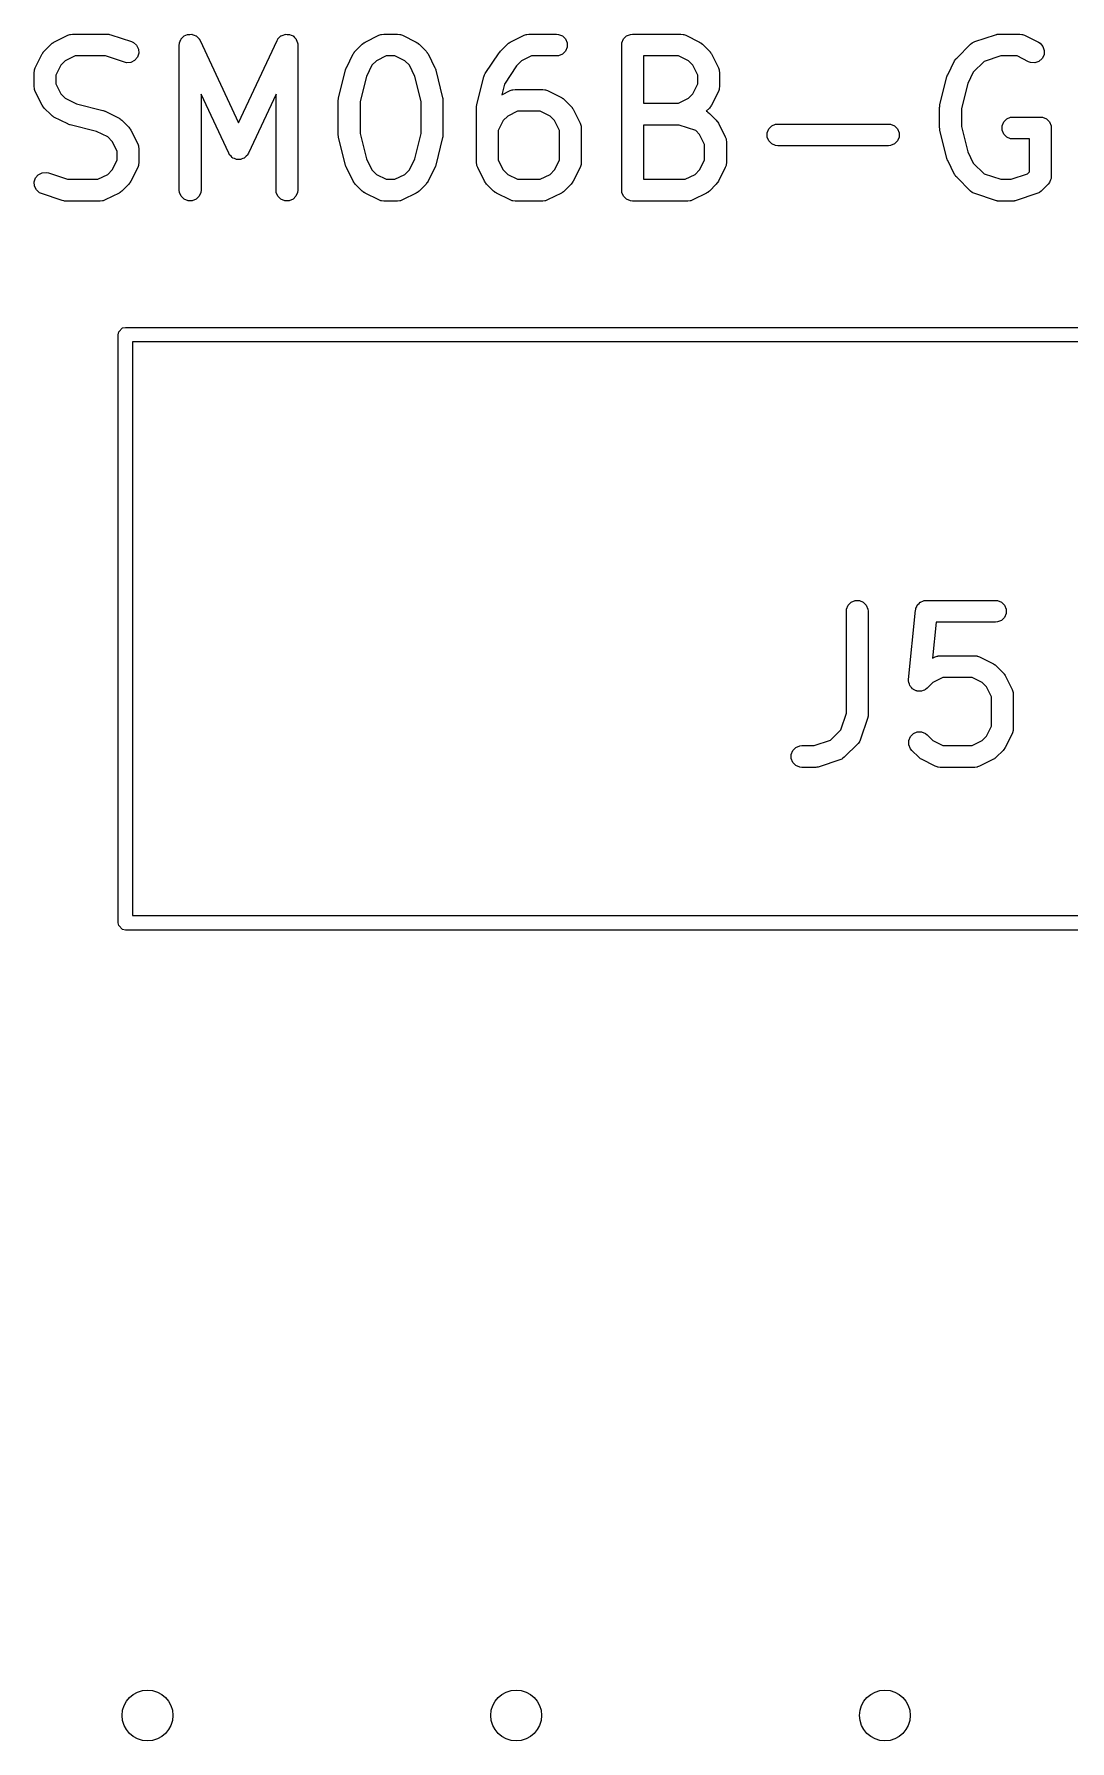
# Model space of a CAD drawing. Extents: x 4.35 to 6.92, y -4.67 to -4.17.
# Drawn here: x 6.0117 to 6.2926, y -4.6348 to -4.172 of the extents above; entities that cross this region are included whole.
import ezdxf

# ---------------------------------------------------------------- set-up
doc = ezdxf.new("R2010")
doc.units = 0
doc.header["$MEASUREMENT"] = 0
doc.layers.add('BLACK', color=7, linetype='CONTINUOUS')

msp = doc.modelspace()

# ---------------------------------------------------------------- linework, layer by layer
at = {"layer": 'BLACK', "linetype": 'CONTINUOUS'}
for p, q in [((6.01686, -4.17438), (6.01711, -4.17423)), ((6.01711, -4.17423), (6.02086, -4.17235)), ((6.02086, -4.17235), (6.0214, -4.17214)), ((6.0214, -4.17214), (6.02151, -4.17214)), ((6.02151, -4.17214), (6.02161, -4.1721)), ((6.02161, -4.1721), (6.02218, -4.17204)), ((6.02218, -4.17204), (6.03156, -4.17204)), ((6.03156, -4.17204), (6.03185, -4.17207)), ((6.03185, -4.17207), (6.03192, -4.17206)), ((6.03192, -4.17206), (6.03203, -4.17209)), ((6.03203, -4.17209), (6.03213, -4.1721)), ((6.03213, -4.1721), (6.0322, -4.17213)), ((6.0322, -4.17213), (6.03249, -4.17219)), ((6.03249, -4.17219), (6.03811, -4.17407)), ((6.03811, -4.17407), (6.03864, -4.1743)), ((6.05116, -4.17442), (6.05135, -4.17394)), ((6.05135, -4.17394), (6.05153, -4.17346)), ((6.05153, -4.17346), (6.05157, -4.17341)), ((6.05157, -4.17341), (6.0516, -4.17335)), ((6.0516, -4.17335), (6.05196, -4.17299)), ((6.05196, -4.17299), (6.05231, -4.17261)), ((6.05231, -4.17261), (6.05237, -4.17258)), ((6.05237, -4.17258), (6.05241, -4.17254)), ((6.05241, -4.17254), (6.05289, -4.17234)), ((6.05289, -4.17234), (6.05335, -4.17212)), ((6.05335, -4.17212), (6.05342, -4.17212)), ((6.05342, -4.17212), (6.05348, -4.1721)), ((6.05348, -4.1721), (6.05399, -4.1721)), ((6.05399, -4.1721), (6.0545, -4.17207)), ((6.0545, -4.17207), (6.05456, -4.1721)), ((6.05456, -4.1721), (6.05463, -4.1721)), ((6.05463, -4.1721), (6.0551, -4.17229)), ((6.0551, -4.17229), (6.05558, -4.17247)), ((6.05558, -4.17247), (6.05563, -4.17251)), ((6.05563, -4.17251), (6.05569, -4.17254)), ((6.05569, -4.17254), (6.05606, -4.1729)), ((6.05606, -4.1729), (6.05643, -4.17325)), ((6.05643, -4.17325), (6.05648, -4.17332)), ((6.05648, -4.17332), (6.05651, -4.17335)), ((6.05651, -4.17335), (6.05653, -4.17342)), ((6.05653, -4.17342), (6.05673, -4.17374)), ((6.05673, -4.17374), (6.06718, -4.19613)), ((6.06718, -4.19613), (6.07762, -4.17374)), ((6.07762, -4.17374), (6.07782, -4.17342)), ((6.07782, -4.17342), (6.07784, -4.17335)), ((6.07784, -4.17335), (6.07787, -4.17332)), ((6.07787, -4.17332), (6.07792, -4.17325)), ((6.07792, -4.17325), (6.0783, -4.1729)), ((6.0783, -4.1729), (6.07866, -4.17254)), ((6.07866, -4.17254), (6.07872, -4.17251)), ((6.07872, -4.17251), (6.07877, -4.17247)), ((6.07877, -4.17247), (6.07925, -4.17229)), ((6.07925, -4.17229), (6.07972, -4.1721)), ((6.07972, -4.1721), (6.07979, -4.1721)), ((6.07979, -4.1721), (6.07985, -4.17207)), ((6.07985, -4.17207), (6.08036, -4.1721)), ((6.08036, -4.1721), (6.08088, -4.1721)), ((6.08088, -4.1721), (6.08094, -4.17212)), ((6.08094, -4.17212), (6.081, -4.17212)), ((6.081, -4.17212), (6.08147, -4.17234)), ((6.08147, -4.17234), (6.08194, -4.17254)), ((6.08194, -4.17254), (6.08199, -4.17258)), ((6.08199, -4.17258), (6.08205, -4.17261)), ((6.08205, -4.17261), (6.08239, -4.17299)), ((6.08239, -4.17299), (6.08275, -4.17335)), ((6.08275, -4.17335), (6.08278, -4.17341)), ((6.08278, -4.17341), (6.08282, -4.17346)), ((6.08282, -4.17346), (6.083, -4.17394)), ((6.083, -4.17394), (6.0832, -4.17442)), ((6.10123, -4.17438), (6.10148, -4.17423)), ((6.10148, -4.17423), (6.10523, -4.17235)), ((6.10523, -4.17235), (6.10577, -4.17214)), ((6.10577, -4.17214), (6.10587, -4.17214)), ((6.10587, -4.17214), (6.10597, -4.1721)), ((6.10597, -4.1721), (6.10655, -4.17204)), ((6.10655, -4.17204), (6.1103, -4.17204)), ((6.1103, -4.17204), (6.11087, -4.1721)), ((6.11087, -4.1721), (6.11097, -4.17214)), ((6.11097, -4.17214), (6.11108, -4.17214)), ((6.11108, -4.17214), (6.11162, -4.17235)), ((6.11162, -4.17235), (6.11537, -4.17423)), ((6.11537, -4.17423), (6.11561, -4.17438)), ((6.1406, -4.17438), (6.14085, -4.17423)), ((6.14085, -4.17423), (6.1446, -4.17235)), ((6.1446, -4.17235), (6.14514, -4.17214)), ((6.14514, -4.17214), (6.14524, -4.17214)), ((6.14524, -4.17214), (6.14534, -4.1721)), ((6.14534, -4.1721), (6.14592, -4.17204)), ((6.14592, -4.17204), (6.15341, -4.17204)), ((6.15341, -4.17204), (6.15399, -4.1721)), ((6.15399, -4.1721), (6.15506, -4.17254)), ((6.15506, -4.17254), (6.15587, -4.17335)), ((6.15587, -4.17335), (6.15631, -4.17442)), ((6.17114, -4.17442), (6.17158, -4.17335)), ((6.17158, -4.17335), (6.1724, -4.17254)), ((6.1724, -4.17254), (6.17346, -4.1721)), ((6.17346, -4.1721), (6.17404, -4.17204)), ((6.17404, -4.17204), (6.18716, -4.17204)), ((6.18716, -4.17204), (6.18774, -4.1721)), ((6.18774, -4.1721), (6.18783, -4.17214)), ((6.18783, -4.17214), (6.18794, -4.17214)), ((6.18794, -4.17214), (6.18848, -4.17235)), ((6.18848, -4.17235), (6.19223, -4.17423)), ((6.19223, -4.17423), (6.19248, -4.17438)), ((6.26631, -4.1743), (6.26684, -4.17407)), ((6.26684, -4.17407), (6.27247, -4.17219)), ((6.27247, -4.17219), (6.27275, -4.17213)), ((6.27275, -4.17213), (6.27282, -4.1721)), ((6.27282, -4.1721), (6.27293, -4.17209)), ((6.27293, -4.17209), (6.27303, -4.17206)), ((6.27303, -4.17206), (6.27311, -4.17207)), ((6.27311, -4.17207), (6.2734, -4.17204)), ((6.2734, -4.17204), (6.27902, -4.17204)), ((6.27902, -4.17204), (6.2796, -4.1721)), ((6.2796, -4.1721), (6.2797, -4.17214)), ((6.2797, -4.17214), (6.2798, -4.17214)), ((6.2798, -4.17214), (6.28034, -4.17235)), ((6.28034, -4.17235), (6.28409, -4.17423)), ((6.28409, -4.17423), (6.28458, -4.17453)), ((6.01204, -4.18117), (6.01392, -4.17742)), ((6.01392, -4.17742), (6.01407, -4.17717)), ((6.01407, -4.17717), (6.0141, -4.1771)), ((6.0141, -4.1771), (6.01417, -4.17702)), ((6.01417, -4.17702), (6.01422, -4.17693)), ((6.01422, -4.17693), (6.01428, -4.17688)), ((6.01428, -4.17688), (6.01447, -4.17665)), ((6.01447, -4.17665), (6.01634, -4.17478)), ((6.01634, -4.17478), (6.01657, -4.17459)), ((6.01657, -4.17459), (6.01662, -4.17453)), ((6.01662, -4.17453), (6.01671, -4.17448)), ((6.01671, -4.17448), (6.01679, -4.17441)), ((6.01679, -4.17441), (6.01686, -4.17438)), ((6.02288, -4.17795), (6.02018, -4.17929)), ((6.03108, -4.17795), (6.02288, -4.17795)), ((6.03625, -4.17967), (6.03108, -4.17795)), ((6.03864, -4.1743), (6.03951, -4.17506)), ((6.03974, -4.17833), (6.03899, -4.1792)), ((6.03951, -4.17506), (6.04003, -4.17609)), ((6.04011, -4.17724), (6.03974, -4.17833)), ((6.04003, -4.17609), (6.04011, -4.17724)), ((6.0511, -4.17499), (6.05114, -4.17461)), ((6.0511, -4.21436), (6.0511, -4.17499)), ((6.05113, -4.17454), (6.05115, -4.17451)), ((6.05114, -4.17461), (6.05113, -4.17454)), ((6.05115, -4.17451), (6.05116, -4.17442)), ((6.0832, -4.17442), (6.0832, -4.17451)), ((6.0832, -4.17451), (6.08322, -4.17454)), ((6.08322, -4.17454), (6.08321, -4.17461)), ((6.08321, -4.17461), (6.08325, -4.17499)), ((6.08325, -4.17499), (6.08325, -4.21436)), ((6.09641, -4.18117), (6.09828, -4.17742)), ((6.09828, -4.17742), (6.09844, -4.17717)), ((6.09844, -4.17717), (6.09847, -4.1771)), ((6.09847, -4.1771), (6.09853, -4.17702)), ((6.09853, -4.17702), (6.09859, -4.17693)), ((6.09859, -4.17693), (6.09865, -4.17688)), ((6.09865, -4.17688), (6.09883, -4.17665)), ((6.09883, -4.17665), (6.10071, -4.17478)), ((6.10071, -4.17478), (6.10093, -4.17459)), ((6.10093, -4.17459), (6.10099, -4.17453)), ((6.10099, -4.17453), (6.10107, -4.17448)), ((6.10107, -4.17448), (6.10116, -4.17441)), ((6.10116, -4.17441), (6.10123, -4.17438)), ((6.10724, -4.17795), (6.10455, -4.17929)), ((6.1096, -4.17795), (6.10724, -4.17795)), ((6.1123, -4.17929), (6.1096, -4.17795)), ((6.11561, -4.17438), (6.11569, -4.17441)), ((6.11569, -4.17441), (6.11577, -4.17448)), ((6.11577, -4.17448), (6.11586, -4.17453)), ((6.11586, -4.17453), (6.11591, -4.17459)), ((6.11591, -4.17459), (6.11613, -4.17478)), ((6.11613, -4.17478), (6.11801, -4.17665)), ((6.11801, -4.17665), (6.11819, -4.17688)), ((6.11819, -4.17688), (6.11825, -4.17693)), ((6.11825, -4.17693), (6.11831, -4.17702)), ((6.11831, -4.17702), (6.11837, -4.1771)), ((6.11837, -4.1771), (6.1184, -4.17717)), ((6.1184, -4.17717), (6.11856, -4.17742)), ((6.11856, -4.17742), (6.12044, -4.18117)), ((6.13409, -4.18273), (6.13783, -4.1771)), ((6.13783, -4.1771), (6.13784, -4.1771)), ((6.13784, -4.1771), (6.13801, -4.17689)), ((6.13784, -4.1771), (6.13784, -4.1771)), ((6.13801, -4.17689), (6.1382, -4.17666)), ((6.1382, -4.17665), (6.14008, -4.17478)), ((6.1382, -4.17666), (6.1382, -4.17665)), ((6.1382, -4.17666), (6.1382, -4.17666)), ((6.14008, -4.17478), (6.1403, -4.17459)), ((6.1403, -4.17459), (6.14036, -4.17453)), ((6.14036, -4.17453), (6.14044, -4.17448)), ((6.14044, -4.17448), (6.14053, -4.17441)), ((6.14053, -4.17441), (6.1406, -4.17438)), ((6.14661, -4.17795), (6.14392, -4.17929)), ((6.15341, -4.17795), (6.14661, -4.17795)), ((6.15399, -4.17789), (6.15341, -4.17795)), ((6.15506, -4.17745), (6.15399, -4.17789)), ((6.15587, -4.17663), (6.15506, -4.17745)), ((6.15631, -4.17557), (6.15587, -4.17663)), ((6.15631, -4.17442), (6.15631, -4.17557)), ((6.17108, -4.17499), (6.17114, -4.17442)), ((6.17108, -4.21436), (6.17108, -4.17499)), ((6.18646, -4.17795), (6.17699, -4.17795)), ((6.17699, -4.17795), (6.17699, -4.19079)), ((6.18916, -4.17929), (6.18646, -4.17795)), ((6.19248, -4.17438), (6.19255, -4.17441)), ((6.19255, -4.17441), (6.19263, -4.17448)), ((6.19263, -4.17448), (6.19272, -4.17453)), ((6.19272, -4.17453), (6.19277, -4.17459)), ((6.19277, -4.17459), (6.193, -4.17478)), ((6.193, -4.17478), (6.19487, -4.17665)), ((6.19487, -4.17665), (6.19506, -4.17688)), ((6.19506, -4.17688), (6.19512, -4.17693)), ((6.19512, -4.17693), (6.19517, -4.17702)), ((6.19517, -4.17702), (6.19524, -4.1771)), ((6.19524, -4.1771), (6.19527, -4.17717)), ((6.19527, -4.17717), (6.19543, -4.17742)), ((6.19543, -4.17742), (6.1973, -4.18117)), ((6.26157, -4.17898), (6.26164, -4.1789)), ((6.26164, -4.1789), (6.26169, -4.17881)), ((6.26169, -4.17881), (6.26175, -4.17876)), ((6.26175, -4.17876), (6.26194, -4.17853)), ((6.26194, -4.17853), (6.26569, -4.17478)), ((6.26569, -4.17478), (6.26614, -4.17441)), ((6.26614, -4.17441), (6.26623, -4.17437)), ((6.26623, -4.17437), (6.26631, -4.1743)), ((6.27388, -4.17795), (6.26937, -4.17945)), ((6.27833, -4.17795), (6.27388, -4.17795)), ((6.28145, -4.17951), (6.27833, -4.17795)), ((6.28511, -4.17868), (6.28424, -4.17943)), ((6.28458, -4.17453), (6.28534, -4.17541)), ((6.28562, -4.17765), (6.28511, -4.17868)), ((6.28534, -4.17541), (6.2857, -4.1765)), ((6.2857, -4.1765), (6.28562, -4.17765)), ((6.01173, -4.18249), (6.01179, -4.18192)), ((6.01173, -4.18624), (6.01173, -4.18249)), ((6.01179, -4.18192), (6.01183, -4.18182)), ((6.01183, -4.18171), (6.01204, -4.18117)), ((6.01183, -4.18182), (6.01183, -4.18171)), ((6.01898, -4.18049), (6.01764, -4.18319)), ((6.01764, -4.18319), (6.01764, -4.18554)), ((6.02018, -4.17929), (6.01898, -4.18049)), ((6.03681, -4.1798), (6.03625, -4.17967)), ((6.03796, -4.17972), (6.03681, -4.1798)), ((6.03899, -4.1792), (6.03796, -4.17972)), ((6.09431, -4.18927), (6.09618, -4.18178)), ((6.09618, -4.18178), (6.0962, -4.18173)), ((6.0962, -4.18171), (6.09629, -4.18147)), ((6.0962, -4.18173), (6.0962, -4.18171)), ((6.09629, -4.18147), (6.09638, -4.18123)), ((6.09638, -4.18123), (6.09639, -4.18121)), ((6.09639, -4.18121), (6.09641, -4.18117)), ((6.10183, -4.18352), (6.10012, -4.19035)), ((6.10335, -4.18049), (6.10183, -4.18352)), ((6.10455, -4.17929), (6.10335, -4.18049)), ((6.11349, -4.18049), (6.1123, -4.17929)), ((6.11501, -4.18352), (6.11349, -4.18049)), ((6.11672, -4.19035), (6.11501, -4.18352)), ((6.12044, -4.18117), (6.12045, -4.18121)), ((6.12045, -4.18121), (6.12046, -4.18123)), ((6.12046, -4.18123), (6.12055, -4.18147)), ((6.12055, -4.18147), (6.12064, -4.18171)), ((6.12064, -4.18171), (6.12064, -4.18173)), ((6.12064, -4.18173), (6.12066, -4.18178)), ((6.12066, -4.18178), (6.12253, -4.18927)), ((6.13368, -4.18365), (6.1338, -4.18331)), ((6.1338, -4.18331), (6.13381, -4.18324)), ((6.13381, -4.18324), (6.13385, -4.18317)), ((6.13385, -4.18317), (6.13387, -4.18311)), ((6.13387, -4.18311), (6.13392, -4.18305)), ((6.13392, -4.18305), (6.13409, -4.18273)), ((6.14259, -4.18062), (6.13928, -4.18558)), ((6.14392, -4.17929), (6.14259, -4.18062)), ((6.19036, -4.18049), (6.18916, -4.17929)), ((6.19171, -4.18319), (6.19036, -4.18049)), ((6.19171, -4.18554), (6.19171, -4.18319)), ((6.1973, -4.18117), (6.19751, -4.18171)), ((6.19751, -4.18171), (6.19752, -4.18182)), ((6.19752, -4.18182), (6.19756, -4.18192)), ((6.19756, -4.18192), (6.19761, -4.18249)), ((6.19761, -4.18249), (6.19761, -4.18624)), ((6.2593, -4.18359), (6.25939, -4.18335)), ((6.25939, -4.18335), (6.25948, -4.18311)), ((6.25948, -4.18311), (6.25949, -4.18309)), ((6.25949, -4.18309), (6.25951, -4.18305)), ((6.25951, -4.18305), (6.26139, -4.1793)), ((6.26139, -4.1793), (6.26154, -4.17905)), ((6.26154, -4.17905), (6.26157, -4.17898)), ((6.26645, -4.18237), (6.26494, -4.1854)), ((6.26937, -4.17945), (6.26645, -4.18237)), ((6.28199, -4.17972), (6.28145, -4.17951)), ((6.28314, -4.1798), (6.28199, -4.17972)), ((6.28424, -4.17943), (6.28314, -4.1798)), ((6.01179, -4.18682), (6.01173, -4.18624)), ((6.01183, -4.18692), (6.01179, -4.18682)), ((6.01183, -4.18702), (6.01183, -4.18692)), ((6.01204, -4.18756), (6.01183, -4.18702)), ((6.01392, -4.19131), (6.01204, -4.18756)), ((6.01764, -4.18554), (6.01898, -4.18824)), ((6.1318, -4.19115), (6.13368, -4.18365)), ((6.13928, -4.18558), (6.13855, -4.1885)), ((6.13855, -4.1885), (6.14085, -4.18735)), ((6.14085, -4.18735), (6.14139, -4.18714)), ((6.14139, -4.18714), (6.14149, -4.18714)), ((6.14149, -4.18714), (6.14159, -4.1871)), ((6.14159, -4.1871), (6.14217, -4.18704)), ((6.14217, -4.18704), (6.14967, -4.18704)), ((6.14967, -4.18704), (6.15024, -4.1871)), ((6.15024, -4.1871), (6.15034, -4.18714)), ((6.15034, -4.18714), (6.15045, -4.18714)), ((6.15045, -4.18714), (6.15099, -4.18735)), ((6.15099, -4.18735), (6.15474, -4.18922)), ((6.19036, -4.18824), (6.19171, -4.18554)), ((6.1973, -4.18756), (6.19543, -4.19131)), ((6.19751, -4.18702), (6.1973, -4.18756)), ((6.19752, -4.18692), (6.19751, -4.18702)), ((6.19756, -4.18682), (6.19752, -4.18692)), ((6.19761, -4.18624), (6.19756, -4.18682)), ((6.25741, -4.19115), (6.25929, -4.18365)), ((6.25929, -4.18365), (6.2593, -4.18361)), ((6.2593, -4.18361), (6.2593, -4.18359)), ((6.26494, -4.1854), (6.26323, -4.19223)), ((6.01407, -4.19156), (6.01392, -4.19131)), ((6.0141, -4.19163), (6.01407, -4.19156)), ((6.01417, -4.19171), (6.0141, -4.19163)), ((6.01422, -4.1918), (6.01417, -4.19171)), ((6.01428, -4.19185), (6.01422, -4.1918)), ((6.01447, -4.19208), (6.01428, -4.19185)), ((6.01634, -4.19395), (6.01447, -4.19208)), ((6.01898, -4.18824), (6.02018, -4.18944)), ((6.02018, -4.18944), (6.02321, -4.19095)), ((6.02321, -4.19095), (6.0304, -4.19275)), ((6.0304, -4.19275), (6.03044, -4.19277)), ((6.03044, -4.19277), (6.03046, -4.19277)), ((6.03046, -4.19277), (6.0307, -4.19286)), ((6.0645, -4.20436), (6.05701, -4.1883)), ((6.05701, -4.1883), (6.05701, -4.21436)), ((6.07735, -4.1883), (6.06985, -4.20436)), ((6.07735, -4.21436), (6.07735, -4.1883)), ((6.09422, -4.18985), (6.09425, -4.18963)), ((6.09423, -4.18989), (6.09422, -4.18985)), ((6.09422, -4.18999), (6.09423, -4.18989)), ((6.09422, -4.19936), (6.09422, -4.18999)), ((6.09425, -4.18963), (6.09428, -4.18941)), ((6.09428, -4.18941), (6.09429, -4.18937)), ((6.09429, -4.18937), (6.09431, -4.18927)), ((6.10012, -4.19035), (6.10012, -4.199)), ((6.11672, -4.199), (6.11672, -4.19035)), ((6.12253, -4.18927), (6.12255, -4.18937)), ((6.12255, -4.18937), (6.12257, -4.18941)), ((6.12257, -4.18941), (6.12259, -4.18963)), ((6.12259, -4.18963), (6.12262, -4.18985)), ((6.12262, -4.18985), (6.12261, -4.18989)), ((6.12261, -4.18989), (6.12262, -4.18999)), ((6.12262, -4.18999), (6.12262, -4.19936)), ((6.13171, -4.19187), (6.13172, -4.19177)), ((6.13171, -4.20686), (6.13171, -4.19187)), ((6.13172, -4.19172), (6.13175, -4.19151)), ((6.13172, -4.19177), (6.13172, -4.19172)), ((6.13175, -4.19151), (6.13177, -4.19129)), ((6.13177, -4.19129), (6.13179, -4.19125)), ((6.13179, -4.19125), (6.1318, -4.19115)), ((6.15474, -4.18922), (6.15498, -4.18938)), ((6.15498, -4.18938), (6.15506, -4.18941)), ((6.15506, -4.18941), (6.15514, -4.18948)), ((6.15514, -4.18948), (6.15523, -4.18953)), ((6.15523, -4.18953), (6.15528, -4.18959)), ((6.15528, -4.18959), (6.1555, -4.18978)), ((6.1555, -4.18978), (6.15738, -4.19165)), ((6.15738, -4.19165), (6.15756, -4.19188)), ((6.15756, -4.19188), (6.15762, -4.19193)), ((6.15762, -4.19193), (6.15768, -4.19202)), ((6.15768, -4.19202), (6.15774, -4.1921)), ((6.15774, -4.1921), (6.15777, -4.19217)), ((6.15777, -4.19217), (6.15793, -4.19242)), ((6.15793, -4.19242), (6.15981, -4.19617)), ((6.17699, -4.19079), (6.18646, -4.19079)), ((6.18646, -4.19079), (6.18916, -4.18944)), ((6.18916, -4.18944), (6.19036, -4.18824)), ((6.19487, -4.19208), (6.19401, -4.19294)), ((6.19506, -4.19185), (6.19487, -4.19208)), ((6.19512, -4.1918), (6.19506, -4.19185)), ((6.19517, -4.19171), (6.19512, -4.1918)), ((6.19524, -4.19163), (6.19517, -4.19171)), ((6.19527, -4.19156), (6.19524, -4.19163)), ((6.19543, -4.19131), (6.19527, -4.19156)), ((6.25732, -4.19187), (6.25733, -4.19177)), ((6.25732, -4.19749), (6.25732, -4.19187)), ((6.25733, -4.19172), (6.25736, -4.19151)), ((6.25733, -4.19177), (6.25733, -4.19172)), ((6.25736, -4.19151), (6.25738, -4.19129)), ((6.25738, -4.19129), (6.2574, -4.19125)), ((6.2574, -4.19125), (6.25741, -4.19115)), ((6.26323, -4.19223), (6.26323, -4.19713)), ((6.01657, -4.19414), (6.01634, -4.19395)), ((6.01662, -4.1942), (6.01657, -4.19414)), ((6.01671, -4.19425), (6.01662, -4.1942)), ((6.01679, -4.19432), (6.01671, -4.19425)), ((6.01686, -4.19435), (6.01679, -4.19432)), ((6.01711, -4.19451), (6.01686, -4.19435)), ((6.02086, -4.19638), (6.01711, -4.19451)), ((6.0209, -4.1964), (6.02086, -4.19638)), ((6.02092, -4.19641), (6.0209, -4.1964)), ((6.02116, -4.1965), (6.02092, -4.19641)), ((6.0214, -4.19659), (6.02116, -4.1965)), ((6.02142, -4.19659), (6.0214, -4.19659)), ((6.02147, -4.19661), (6.02142, -4.19659)), ((6.02865, -4.1984), (6.02147, -4.19661)), ((6.0307, -4.19286), (6.03094, -4.19295)), ((6.03094, -4.19295), (6.03096, -4.19296)), ((6.03096, -4.19296), (6.031, -4.19297)), ((6.031, -4.19297), (6.03475, -4.19485)), ((6.03475, -4.19485), (6.035, -4.19501)), ((6.035, -4.19501), (6.03507, -4.19503)), ((6.03507, -4.19503), (6.03515, -4.1951)), ((6.03515, -4.1951), (6.03524, -4.19516)), ((6.03524, -4.19516), (6.03529, -4.19522)), ((6.03529, -4.19522), (6.03552, -4.1954)), ((6.03552, -4.1954), (6.03739, -4.19728)), ((6.03739, -4.19728), (6.03758, -4.1975)), ((6.13897, -4.19549), (6.13762, -4.19819)), ((6.14017, -4.19429), (6.13897, -4.19549)), ((6.14286, -4.19294), (6.14017, -4.19429)), ((6.14897, -4.19294), (6.14286, -4.19294)), ((6.15167, -4.19429), (6.14897, -4.19294)), ((6.15286, -4.19549), (6.15167, -4.19429)), ((6.15421, -4.19819), (6.15286, -4.19549)), ((6.15981, -4.19617), (6.16001, -4.19671)), ((6.16001, -4.19671), (6.16002, -4.19682)), ((6.16002, -4.19682), (6.16006, -4.19691)), ((6.16006, -4.19691), (6.16012, -4.19749)), ((6.18668, -4.19669), (6.17699, -4.19669)), ((6.17699, -4.19669), (6.17699, -4.21141)), ((6.19119, -4.1982), (6.18668, -4.19669)), ((6.19401, -4.19294), (6.19425, -4.19305)), ((6.19425, -4.19305), (6.19433, -4.19312)), ((6.19433, -4.19312), (6.19443, -4.19316)), ((6.19443, -4.19316), (6.19487, -4.19353)), ((6.19487, -4.19353), (6.19675, -4.1954)), ((6.19675, -4.1954), (6.19693, -4.19563)), ((6.19693, -4.19563), (6.19699, -4.19568)), ((6.19699, -4.19568), (6.19705, -4.19577)), ((6.19705, -4.19577), (6.19711, -4.19585)), ((6.19711, -4.19585), (6.19714, -4.19592)), ((6.19714, -4.19592), (6.1973, -4.19617)), ((6.1973, -4.19617), (6.19918, -4.19992)), ((6.21095, -4.19772), (6.21177, -4.19691)), ((6.21177, -4.19691), (6.21283, -4.19647)), ((6.21283, -4.19647), (6.21341, -4.19641)), ((6.21341, -4.19641), (6.2434, -4.19641)), ((6.2434, -4.19641), (6.24398, -4.19647)), ((6.24398, -4.19647), (6.24504, -4.19691)), ((6.24504, -4.19691), (6.24586, -4.19772)), ((6.26323, -4.19713), (6.26494, -4.20396)), ((6.27425, -4.19691), (6.27469, -4.19585)), ((6.27425, -4.19807), (6.27425, -4.19691)), ((6.27469, -4.19585), (6.27551, -4.19503)), ((6.27551, -4.19503), (6.27657, -4.19459)), ((6.27657, -4.19459), (6.27715, -4.19454)), ((6.27715, -4.19454), (6.28465, -4.19454)), ((6.28465, -4.19454), (6.28522, -4.19459)), ((6.28522, -4.19459), (6.28629, -4.19503)), ((6.28629, -4.19503), (6.2871, -4.19585)), ((6.2871, -4.19585), (6.28754, -4.19691)), ((6.28754, -4.19691), (6.2876, -4.19749)), ((6.03168, -4.19992), (6.02865, -4.1984)), ((6.03288, -4.20111), (6.03168, -4.19992)), ((6.03423, -4.20381), (6.03288, -4.20111)), ((6.03758, -4.1975), (6.03764, -4.19755)), ((6.03764, -4.19755), (6.03769, -4.19764)), ((6.03769, -4.19764), (6.03776, -4.19772)), ((6.03776, -4.19772), (6.03779, -4.1978)), ((6.03779, -4.1978), (6.03795, -4.19804)), ((6.03795, -4.19804), (6.03982, -4.20179)), ((6.03982, -4.20179), (6.04003, -4.20233)), ((6.09423, -4.19947), (6.09422, -4.19936)), ((6.09422, -4.19951), (6.09423, -4.19947)), ((6.09425, -4.19972), (6.09422, -4.19951)), ((6.09428, -4.19994), (6.09425, -4.19972)), ((6.09429, -4.19998), (6.09428, -4.19994)), ((6.09431, -4.20008), (6.09429, -4.19998)), ((6.09618, -4.20758), (6.09431, -4.20008)), ((6.10012, -4.199), (6.10183, -4.20583)), ((6.11501, -4.20583), (6.11672, -4.199)), ((6.12253, -4.20008), (6.12066, -4.20758)), ((6.12255, -4.19998), (6.12253, -4.20008)), ((6.12257, -4.19994), (6.12255, -4.19998)), ((6.12259, -4.19972), (6.12257, -4.19994)), ((6.12262, -4.19951), (6.12259, -4.19972)), ((6.12262, -4.19936), (6.12261, -4.19947)), ((6.12261, -4.19947), (6.12262, -4.19951)), ((6.13762, -4.19819), (6.13762, -4.20617)), ((6.15421, -4.20617), (6.15421, -4.19819)), ((6.16012, -4.19749), (6.16012, -4.20686)), ((6.19223, -4.19924), (6.19119, -4.1982)), ((6.19358, -4.20194), (6.19223, -4.19924)), ((6.19358, -4.20617), (6.19358, -4.20194)), ((6.19918, -4.19992), (6.19938, -4.20046)), ((6.19938, -4.20046), (6.19939, -4.20057)), ((6.19939, -4.20057), (6.19943, -4.20066)), ((6.19943, -4.20066), (6.19949, -4.20124)), ((6.19949, -4.20124), (6.19949, -4.20686)), ((6.21051, -4.19879), (6.21095, -4.19772)), ((6.21051, -4.19994), (6.21051, -4.19879)), ((6.21095, -4.20101), (6.21051, -4.19994)), ((6.21177, -4.20182), (6.21095, -4.20101)), ((6.21283, -4.20226), (6.21177, -4.20182)), ((6.24504, -4.20182), (6.24398, -4.20226)), ((6.24586, -4.20101), (6.24504, -4.20182)), ((6.24586, -4.19772), (6.2463, -4.19879)), ((6.2463, -4.19994), (6.24586, -4.20101)), ((6.2463, -4.19879), (6.2463, -4.19994)), ((6.25733, -4.19759), (6.25732, -4.19749)), ((6.25733, -4.19763), (6.25733, -4.19759)), ((6.25736, -4.19785), (6.25733, -4.19763)), ((6.25738, -4.19807), (6.25736, -4.19785)), ((6.2574, -4.19811), (6.25738, -4.19807)), ((6.25741, -4.19821), (6.2574, -4.19811)), ((6.25929, -4.20571), (6.25741, -4.19821)), ((6.27469, -4.19913), (6.27425, -4.19807)), ((6.27551, -4.19995), (6.27469, -4.19913)), ((6.27657, -4.20039), (6.27551, -4.19995)), ((6.27715, -4.20044), (6.27657, -4.20039)), ((6.2817, -4.20044), (6.27715, -4.20044)), ((6.2817, -4.20939), (6.2817, -4.20044)), ((6.2876, -4.19749), (6.2876, -4.21061)), ((6.03288, -4.20886), (6.03423, -4.20617)), ((6.03423, -4.20617), (6.03423, -4.20381)), ((6.04003, -4.20233), (6.04003, -4.20244)), ((6.04003, -4.20244), (6.04008, -4.20254)), ((6.04008, -4.20254), (6.04013, -4.20311)), ((6.04013, -4.20311), (6.04013, -4.20686)), ((6.06462, -4.20457), (6.0645, -4.20436)), ((6.06465, -4.20465), (6.06462, -4.20457)), ((6.0647, -4.2047), (6.06465, -4.20465)), ((6.06479, -4.20486), (6.0647, -4.2047)), ((6.06513, -4.20516), (6.06479, -4.20486)), ((6.06543, -4.2055), (6.06513, -4.20516)), ((6.06555, -4.20555), (6.06543, -4.2055)), ((6.06564, -4.20564), (6.06555, -4.20555)), ((6.06607, -4.20579), (6.06564, -4.20564)), ((6.06647, -4.20598), (6.06607, -4.20579)), ((6.0666, -4.20599), (6.06647, -4.20598)), ((6.06673, -4.20603), (6.0666, -4.20599)), ((6.06718, -4.20601), (6.06673, -4.20603)), ((6.06762, -4.20603), (6.06718, -4.20601)), ((6.06775, -4.20599), (6.06762, -4.20603)), ((6.06788, -4.20598), (6.06775, -4.20599)), ((6.06829, -4.20579), (6.06788, -4.20598)), ((6.06871, -4.20564), (6.06829, -4.20579)), ((6.0688, -4.20555), (6.06871, -4.20564)), ((6.06892, -4.2055), (6.0688, -4.20555)), ((6.06923, -4.20516), (6.06892, -4.2055)), ((6.06956, -4.20486), (6.06923, -4.20516)), ((6.06965, -4.2047), (6.06956, -4.20486)), ((6.0697, -4.20465), (6.06965, -4.2047)), ((6.06973, -4.20457), (6.0697, -4.20465)), ((6.06985, -4.20436), (6.06973, -4.20457)), ((6.10183, -4.20583), (6.10335, -4.20886)), ((6.11349, -4.20886), (6.11501, -4.20583)), ((6.13762, -4.20617), (6.13897, -4.20886)), ((6.15286, -4.20886), (6.15421, -4.20617)), ((6.19223, -4.20886), (6.19358, -4.20617)), ((6.21341, -4.20232), (6.21283, -4.20226)), ((6.2434, -4.20232), (6.21341, -4.20232)), ((6.24398, -4.20226), (6.2434, -4.20232)), ((6.2593, -4.20575), (6.25929, -4.20571)), ((6.2593, -4.20577), (6.2593, -4.20575)), ((6.25939, -4.20601), (6.2593, -4.20577)), ((6.25948, -4.20625), (6.25939, -4.20601)), ((6.25949, -4.20627), (6.25948, -4.20625)), ((6.25951, -4.20631), (6.25949, -4.20627)), ((6.26139, -4.21006), (6.25951, -4.20631)), ((6.26494, -4.20396), (6.26645, -4.20699)), ((6.01175, -4.21212), (6.01212, -4.21103)), ((6.01212, -4.21103), (6.01287, -4.21016)), ((6.01287, -4.21016), (6.0139, -4.20964)), ((6.0139, -4.20964), (6.01505, -4.20956)), ((6.01505, -4.20956), (6.01562, -4.20969)), ((6.01562, -4.20969), (6.02079, -4.21141)), ((6.02898, -4.21141), (6.03168, -4.21006)), ((6.03168, -4.21006), (6.03288, -4.20886)), ((6.03982, -4.20818), (6.03795, -4.21193)), ((6.04003, -4.20764), (6.03982, -4.20818)), ((6.04008, -4.20744), (6.04003, -4.20754)), ((6.04003, -4.20754), (6.04003, -4.20764)), ((6.04013, -4.20686), (6.04008, -4.20744)), ((6.0962, -4.20762), (6.09618, -4.20758)), ((6.0962, -4.20764), (6.0962, -4.20762)), ((6.09629, -4.20788), (6.0962, -4.20764)), ((6.09638, -4.20813), (6.09629, -4.20788)), ((6.09639, -4.20814), (6.09638, -4.20813)), ((6.09641, -4.20818), (6.09639, -4.20814)), ((6.09828, -4.21193), (6.09641, -4.20818)), ((6.10335, -4.20886), (6.10455, -4.21006)), ((6.10455, -4.21006), (6.10724, -4.21141)), ((6.1096, -4.21141), (6.1123, -4.21006)), ((6.1123, -4.21006), (6.11349, -4.20886)), ((6.12044, -4.20818), (6.11856, -4.21193)), ((6.12045, -4.20814), (6.12044, -4.20818)), ((6.12046, -4.20813), (6.12045, -4.20814)), ((6.12055, -4.20788), (6.12046, -4.20813)), ((6.12064, -4.20764), (6.12055, -4.20788)), ((6.12066, -4.20758), (6.12064, -4.20762)), ((6.12064, -4.20762), (6.12064, -4.20764)), ((6.13177, -4.20744), (6.13171, -4.20686)), ((6.13181, -4.20754), (6.13177, -4.20744)), ((6.13182, -4.20764), (6.13181, -4.20754)), ((6.13203, -4.20818), (6.13182, -4.20764)), ((6.1339, -4.21193), (6.13203, -4.20818)), ((6.13897, -4.20886), (6.14017, -4.21006)), ((6.14017, -4.21006), (6.14286, -4.21141)), ((6.14897, -4.21141), (6.15167, -4.21006)), ((6.15167, -4.21006), (6.15286, -4.20886)), ((6.15981, -4.20818), (6.15793, -4.21193)), ((6.16001, -4.20764), (6.15981, -4.20818)), ((6.16002, -4.20754), (6.16001, -4.20764)), ((6.16006, -4.20744), (6.16002, -4.20754)), ((6.16012, -4.20686), (6.16006, -4.20744)), ((6.18834, -4.21141), (6.19104, -4.21006)), ((6.19104, -4.21006), (6.19223, -4.20886)), ((6.19918, -4.20818), (6.1973, -4.21193)), ((6.19938, -4.20764), (6.19918, -4.20818)), ((6.19939, -4.20754), (6.19938, -4.20764)), ((6.19943, -4.20744), (6.19939, -4.20754)), ((6.19949, -4.20686), (6.19943, -4.20744)), ((6.26154, -4.21031), (6.26139, -4.21006)), ((6.26157, -4.21038), (6.26154, -4.21031)), ((6.26164, -4.21046), (6.26157, -4.21038)), ((6.26169, -4.21055), (6.26164, -4.21046)), ((6.26175, -4.2106), (6.26169, -4.21055)), ((6.26194, -4.21083), (6.26175, -4.2106)), ((6.26569, -4.21458), (6.26194, -4.21083)), ((6.26645, -4.20699), (6.26937, -4.20991)), ((6.26937, -4.20991), (6.27388, -4.21141)), ((6.27667, -4.21141), (6.28118, -4.20991)), ((6.28118, -4.20991), (6.2817, -4.20939)), ((6.28754, -4.21119), (6.28739, -4.21156)), ((6.2876, -4.21061), (6.28754, -4.21119)), ((6.01183, -4.21327), (6.01175, -4.21212)), ((6.01235, -4.2143), (6.01183, -4.21327)), ((6.01322, -4.21505), (6.01235, -4.2143)), ((6.01375, -4.21529), (6.01322, -4.21505)), ((6.01937, -4.21716), (6.01375, -4.21529)), ((6.02079, -4.21141), (6.02898, -4.21141)), ((6.03475, -4.21513), (6.031, -4.217)), ((6.035, -4.21497), (6.03475, -4.21513)), ((6.03507, -4.21494), (6.035, -4.21497)), ((6.03515, -4.21488), (6.03507, -4.21494)), ((6.03524, -4.21482), (6.03515, -4.21488)), ((6.03529, -4.21476), (6.03524, -4.21482)), ((6.03552, -4.21458), (6.03529, -4.21476)), ((6.03739, -4.2127), (6.03552, -4.21458)), ((6.03758, -4.21247), (6.03739, -4.2127)), ((6.03764, -4.21242), (6.03758, -4.21247)), ((6.03769, -4.21233), (6.03764, -4.21242)), ((6.03776, -4.21225), (6.03769, -4.21233)), ((6.03779, -4.21218), (6.03776, -4.21225)), ((6.03795, -4.21193), (6.03779, -4.21218)), ((6.05116, -4.21494), (6.0511, -4.21436)), ((6.0516, -4.216), (6.05116, -4.21494)), ((6.05695, -4.21494), (6.05651, -4.216)), ((6.05701, -4.21436), (6.05695, -4.21494)), ((6.0774, -4.21494), (6.07735, -4.21436)), ((6.07784, -4.216), (6.0774, -4.21494)), ((6.0832, -4.21494), (6.08275, -4.216)), ((6.08325, -4.21436), (6.0832, -4.21494)), ((6.09844, -4.21218), (6.09828, -4.21193)), ((6.09847, -4.21225), (6.09844, -4.21218)), ((6.09853, -4.21233), (6.09847, -4.21225)), ((6.09859, -4.21242), (6.09853, -4.21233)), ((6.09865, -4.21247), (6.09859, -4.21242)), ((6.09883, -4.2127), (6.09865, -4.21247)), ((6.10071, -4.21458), (6.09883, -4.2127)), ((6.10093, -4.21476), (6.10071, -4.21458)), ((6.10099, -4.21482), (6.10093, -4.21476)), ((6.10107, -4.21488), (6.10099, -4.21482)), ((6.10116, -4.21494), (6.10107, -4.21488)), ((6.10123, -4.21497), (6.10116, -4.21494)), ((6.10148, -4.21513), (6.10123, -4.21497)), ((6.10523, -4.217), (6.10148, -4.21513)), ((6.10724, -4.21141), (6.1096, -4.21141)), ((6.11537, -4.21513), (6.11162, -4.217)), ((6.11561, -4.21497), (6.11537, -4.21513)), ((6.11569, -4.21494), (6.11561, -4.21497)), ((6.11577, -4.21488), (6.11569, -4.21494)), ((6.11586, -4.21482), (6.11577, -4.21488)), ((6.11591, -4.21476), (6.11586, -4.21482)), ((6.11613, -4.21458), (6.11591, -4.21476)), ((6.11801, -4.2127), (6.11613, -4.21458)), ((6.11819, -4.21247), (6.11801, -4.2127)), ((6.11825, -4.21242), (6.11819, -4.21247)), ((6.11831, -4.21233), (6.11825, -4.21242)), ((6.11837, -4.21225), (6.11831, -4.21233)), ((6.1184, -4.21218), (6.11837, -4.21225)), ((6.11856, -4.21193), (6.1184, -4.21218)), ((6.13406, -4.21218), (6.1339, -4.21193)), ((6.13409, -4.21225), (6.13406, -4.21218)), ((6.13415, -4.21233), (6.13409, -4.21225)), ((6.13421, -4.21242), (6.13415, -4.21233)), ((6.13427, -4.21247), (6.13421, -4.21242)), ((6.13445, -4.2127), (6.13427, -4.21247)), ((6.13633, -4.21458), (6.13445, -4.2127)), ((6.13656, -4.21476), (6.13633, -4.21458)), ((6.13661, -4.21482), (6.13656, -4.21476)), ((6.1367, -4.21488), (6.13661, -4.21482)), ((6.13678, -4.21494), (6.1367, -4.21488)), ((6.13685, -4.21497), (6.13678, -4.21494)), ((6.1371, -4.21513), (6.13685, -4.21497)), ((6.14085, -4.217), (6.1371, -4.21513)), ((6.14286, -4.21141), (6.14897, -4.21141)), ((6.15474, -4.21513), (6.15099, -4.217)), ((6.15498, -4.21497), (6.15474, -4.21513)), ((6.15506, -4.21494), (6.15498, -4.21497)), ((6.15514, -4.21488), (6.15506, -4.21494)), ((6.15523, -4.21482), (6.15514, -4.21488)), ((6.15528, -4.21476), (6.15523, -4.21482)), ((6.1555, -4.21458), (6.15528, -4.21476)), ((6.15738, -4.2127), (6.1555, -4.21458)), ((6.15756, -4.21247), (6.15738, -4.2127)), ((6.15762, -4.21242), (6.15756, -4.21247)), ((6.15768, -4.21233), (6.15762, -4.21242)), ((6.15774, -4.21225), (6.15768, -4.21233)), ((6.15777, -4.21218), (6.15774, -4.21225)), ((6.15793, -4.21193), (6.15777, -4.21218)), ((6.17114, -4.21494), (6.17108, -4.21436)), ((6.17158, -4.216), (6.17114, -4.21494)), ((6.17699, -4.21141), (6.18834, -4.21141)), ((6.19411, -4.21513), (6.19036, -4.217)), ((6.19435, -4.21497), (6.19411, -4.21513)), ((6.19443, -4.21494), (6.19435, -4.21497)), ((6.19451, -4.21488), (6.19443, -4.21494)), ((6.1946, -4.21482), (6.19451, -4.21488)), ((6.19465, -4.21476), (6.1946, -4.21482)), ((6.19487, -4.21458), (6.19465, -4.21476)), ((6.19675, -4.2127), (6.19487, -4.21458)), ((6.19693, -4.21247), (6.19675, -4.2127)), ((6.19699, -4.21242), (6.19693, -4.21247)), ((6.19705, -4.21233), (6.19699, -4.21242)), ((6.19711, -4.21225), (6.19705, -4.21233)), ((6.19714, -4.21218), (6.19711, -4.21225)), ((6.1973, -4.21193), (6.19714, -4.21218)), ((6.26614, -4.21494), (6.26569, -4.21458)), ((6.26623, -4.21498), (6.26614, -4.21494)), ((6.26631, -4.21505), (6.26623, -4.21498)), ((6.26684, -4.21529), (6.26631, -4.21505)), ((6.27247, -4.21716), (6.26684, -4.21529)), ((6.27388, -4.21141), (6.27667, -4.21141)), ((6.28371, -4.21529), (6.27808, -4.21716)), ((6.28424, -4.21505), (6.28371, -4.21529)), ((6.28432, -4.21498), (6.28424, -4.21505)), ((6.28441, -4.21494), (6.28432, -4.21498)), ((6.28486, -4.21458), (6.28441, -4.21494)), ((6.28674, -4.2127), (6.28486, -4.21458)), ((6.2871, -4.21225), (6.28674, -4.2127)), ((6.28739, -4.21156), (6.2871, -4.21225)), ((6.01966, -4.21723), (6.01937, -4.21716)), ((6.01973, -4.21726), (6.01966, -4.21723)), ((6.01983, -4.21727), (6.01973, -4.21726)), ((6.01994, -4.21729), (6.01983, -4.21727)), ((6.02001, -4.21729), (6.01994, -4.21729)), ((6.02031, -4.21732), (6.02001, -4.21729)), ((6.02968, -4.21732), (6.02031, -4.21732)), ((6.03026, -4.21726), (6.02968, -4.21732)), ((6.03035, -4.21722), (6.03026, -4.21726)), ((6.03046, -4.21721), (6.03035, -4.21722)), ((6.031, -4.217), (6.03046, -4.21721)), ((6.05241, -4.21682), (6.0516, -4.216)), ((6.05348, -4.21726), (6.05241, -4.21682)), ((6.05463, -4.21726), (6.05348, -4.21726)), ((6.05569, -4.21682), (6.05463, -4.21726)), ((6.05651, -4.216), (6.05569, -4.21682)), ((6.07866, -4.21682), (6.07784, -4.216)), ((6.07972, -4.21726), (6.07866, -4.21682)), ((6.08088, -4.21726), (6.07972, -4.21726)), ((6.08194, -4.21682), (6.08088, -4.21726)), ((6.08275, -4.216), (6.08194, -4.21682)), ((6.10577, -4.21721), (6.10523, -4.217)), ((6.10587, -4.21722), (6.10577, -4.21721)), ((6.10597, -4.21726), (6.10587, -4.21722)), ((6.10655, -4.21732), (6.10597, -4.21726)), ((6.1103, -4.21732), (6.10655, -4.21732)), ((6.11087, -4.21726), (6.1103, -4.21732)), ((6.11097, -4.21722), (6.11087, -4.21726)), ((6.11108, -4.21721), (6.11097, -4.21722)), ((6.11162, -4.217), (6.11108, -4.21721)), ((6.14139, -4.21721), (6.14085, -4.217)), ((6.14149, -4.21722), (6.14139, -4.21721)), ((6.14159, -4.21726), (6.14149, -4.21722)), ((6.14217, -4.21732), (6.14159, -4.21726)), ((6.14967, -4.21732), (6.14217, -4.21732)), ((6.15024, -4.21726), (6.14967, -4.21732)), ((6.15034, -4.21722), (6.15024, -4.21726)), ((6.15045, -4.21721), (6.15034, -4.21722)), ((6.15099, -4.217), (6.15045, -4.21721)), ((6.1724, -4.21682), (6.17158, -4.216)), ((6.17346, -4.21726), (6.1724, -4.21682)), ((6.17404, -4.21732), (6.17346, -4.21726)), ((6.18904, -4.21732), (6.17404, -4.21732)), ((6.18961, -4.21726), (6.18904, -4.21732)), ((6.18971, -4.21722), (6.18961, -4.21726)), ((6.18982, -4.21721), (6.18971, -4.21722)), ((6.19036, -4.217), (6.18982, -4.21721)), ((6.27275, -4.21723), (6.27247, -4.21716)), ((6.27282, -4.21726), (6.27275, -4.21723)), ((6.27293, -4.21727), (6.27282, -4.21726)), ((6.27303, -4.21729), (6.27293, -4.21727)), ((6.27311, -4.21729), (6.27303, -4.21729)), ((6.2734, -4.21732), (6.27311, -4.21729)), ((6.27715, -4.21732), (6.2734, -4.21732)), ((6.27744, -4.21729), (6.27715, -4.21732)), ((6.27752, -4.21729), (6.27744, -4.21729)), ((6.27762, -4.21727), (6.27752, -4.21729)), ((6.27773, -4.21726), (6.27762, -4.21727)), ((6.2778, -4.21723), (6.27773, -4.21726)), ((6.27808, -4.21716), (6.2778, -4.21723)), ((6.03451, -4.25354), (6.03466, -4.25279)), ((6.03466, -4.25279), (6.03572, -4.25172)), ((6.03572, -4.25172), (6.03648, -4.25157)), ((6.03648, -4.25157), (6.4597, -4.25157)), ((6.03451, -4.41299), (6.03451, -4.25354)), ((6.03844, -4.25551), (6.03844, -4.41102)), ((6.45774, -4.25551), (6.03844, -4.25551)), ((6.23207, -4.32796), (6.23251, -4.3269)), ((6.23251, -4.3269), (6.23333, -4.32608)), ((6.23333, -4.32608), (6.23439, -4.32564)), ((6.23439, -4.32564), (6.23554, -4.32564)), ((6.23554, -4.32564), (6.23661, -4.32608)), ((6.23661, -4.32608), (6.23742, -4.3269)), ((6.23742, -4.3269), (6.23786, -4.32796)), ((6.25109, -4.32729), (6.25126, -4.3269)), ((6.25126, -4.3269), (6.25136, -4.32679)), ((6.25136, -4.32679), (6.25144, -4.32666)), ((6.25144, -4.32666), (6.25177, -4.32639)), ((6.25177, -4.32639), (6.25207, -4.32608)), ((6.25207, -4.32608), (6.25221, -4.32602)), ((6.25221, -4.32602), (6.25233, -4.32593)), ((6.25233, -4.32593), (6.25274, -4.32581)), ((6.25274, -4.32581), (6.25314, -4.32564)), ((6.25314, -4.32564), (6.25336, -4.32562)), ((6.25336, -4.32562), (6.25343, -4.3256)), ((6.25343, -4.3256), (6.2535, -4.3256)), ((6.2535, -4.3256), (6.25371, -4.32558)), ((6.25371, -4.32558), (6.27246, -4.32558)), ((6.27246, -4.32558), (6.27304, -4.32564)), ((6.27304, -4.32564), (6.2741, -4.32608)), ((6.2741, -4.32608), (6.27492, -4.3269)), ((6.27492, -4.3269), (6.27536, -4.32796)), ((6.23201, -4.32854), (6.23207, -4.32796)), ((6.23201, -4.35618), (6.23201, -4.32854)), ((6.23786, -4.32796), (6.23792, -4.32854)), ((6.23792, -4.32854), (6.23792, -4.35666)), ((6.2489, -4.34699), (6.25078, -4.32824)), ((6.25078, -4.32824), (6.25082, -4.32803)), ((6.25082, -4.32796), (6.25085, -4.32789)), ((6.25082, -4.32803), (6.25082, -4.32796)), ((6.25085, -4.32789), (6.25089, -4.32767)), ((6.25089, -4.32767), (6.25109, -4.32729)), ((6.25639, -4.33149), (6.25541, -4.34126)), ((6.27246, -4.33149), (6.25639, -4.33149)), ((6.27304, -4.33143), (6.27246, -4.33149)), ((6.2741, -4.33099), (6.27304, -4.33143)), ((6.27492, -4.33018), (6.2741, -4.33099)), ((6.27536, -4.32911), (6.27492, -4.33018)), ((6.27536, -4.32796), (6.27536, -4.32911)), ((6.25614, -4.34089), (6.25668, -4.34069)), ((6.25668, -4.34069), (6.25679, -4.34068)), ((6.25679, -4.34068), (6.25689, -4.34064)), ((6.25689, -4.34064), (6.25746, -4.34058)), ((6.25746, -4.34058), (6.26684, -4.34058)), ((6.26684, -4.34058), (6.26741, -4.34064)), ((6.26741, -4.34064), (6.26751, -4.34068)), ((6.26751, -4.34068), (6.26762, -4.34069)), ((6.26762, -4.34069), (6.26816, -4.34089)), ((6.25541, -4.34126), (6.25614, -4.34089)), ((6.26816, -4.34089), (6.27191, -4.34277)), ((6.27191, -4.34277), (6.27216, -4.34292)), ((6.27216, -4.34292), (6.27223, -4.34295)), ((6.27223, -4.34295), (6.27231, -4.34302)), ((6.27231, -4.34302), (6.2724, -4.34308)), ((6.2724, -4.34308), (6.27245, -4.34314)), ((6.27245, -4.34314), (6.27268, -4.34332)), ((6.27268, -4.34332), (6.27455, -4.3452)), ((6.27455, -4.3452), (6.27474, -4.34542)), ((6.27474, -4.34542), (6.2748, -4.34547)), ((6.2748, -4.34547), (6.27485, -4.34556)), ((6.2489, -4.34757), (6.2489, -4.34699)), ((6.24894, -4.34771), (6.2489, -4.34757)), ((6.24894, -4.34786), (6.24894, -4.34771)), ((6.24911, -4.34826), (6.24894, -4.34786)), ((6.24923, -4.34867), (6.24911, -4.34826)), ((6.24933, -4.34879), (6.24923, -4.34867)), ((6.24938, -4.34892), (6.24933, -4.34879)), ((6.24969, -4.34923), (6.24938, -4.34892)), ((6.24996, -4.34956), (6.24969, -4.34923)), ((6.25009, -4.34963), (6.24996, -4.34956)), ((6.2502, -4.34974), (6.25009, -4.34963)), ((6.2506, -4.3499), (6.2502, -4.34974)), ((6.25098, -4.35011), (6.2506, -4.3499)), ((6.25113, -4.35012), (6.25098, -4.35011)), ((6.25126, -4.35018), (6.25113, -4.35012)), ((6.25281, -4.35001), (6.25242, -4.35018)), ((6.25323, -4.34989), (6.25281, -4.35001)), ((6.25334, -4.3498), (6.25323, -4.34989)), ((6.25348, -4.34974), (6.25334, -4.3498)), ((6.25393, -4.34937), (6.25348, -4.34974)), ((6.25546, -4.34784), (6.25393, -4.34937)), ((6.25816, -4.34649), (6.25546, -4.34784)), ((6.26614, -4.34649), (6.25816, -4.34649)), ((6.26884, -4.34784), (6.26614, -4.34649)), ((6.27004, -4.34903), (6.26884, -4.34784)), ((6.27138, -4.35173), (6.27004, -4.34903)), ((6.27485, -4.34556), (6.27492, -4.34564)), ((6.27492, -4.34564), (6.27495, -4.34572)), ((6.27495, -4.34572), (6.2751, -4.34596)), ((6.2751, -4.34596), (6.27698, -4.34971)), ((6.27698, -4.34971), (6.27719, -4.35025)), ((6.2517, -4.35018), (6.25126, -4.35018)), ((6.25213, -4.35022), (6.2517, -4.35018)), ((6.25227, -4.35018), (6.25213, -4.35022)), ((6.25242, -4.35018), (6.25227, -4.35018)), ((6.27138, -4.35971), (6.27138, -4.35173)), ((6.27719, -4.35025), (6.27719, -4.35036)), ((6.27719, -4.35036), (6.27723, -4.35046)), ((6.27723, -4.35046), (6.27729, -4.35103)), ((6.27729, -4.35103), (6.27729, -4.36041)), ((6.23051, -4.36069), (6.23201, -4.35618)), ((6.23777, -4.35759), (6.23589, -4.36322)), ((6.23783, -4.35731), (6.23777, -4.35759)), ((6.23786, -4.35723), (6.23783, -4.35731)), ((6.23787, -4.35713), (6.23786, -4.35723)), ((6.2379, -4.35703), (6.23787, -4.35713)), ((6.23792, -4.35666), (6.23789, -4.35695)), ((6.23789, -4.35695), (6.2379, -4.35703)), ((6.22324, -4.36495), (6.22775, -4.36345)), ((6.22775, -4.36345), (6.23051, -4.36069)), ((6.23555, -4.36392), (6.23518, -4.36437)), ((6.23559, -4.36382), (6.23555, -4.36392)), ((6.23566, -4.36374), (6.23559, -4.36382)), ((6.23589, -4.36322), (6.23566, -4.36374)), ((6.24894, -4.36358), (6.24938, -4.36252)), ((6.24894, -4.36473), (6.24894, -4.36358)), ((6.24938, -4.36252), (6.2502, -4.3617)), ((6.2502, -4.3617), (6.25126, -4.36126)), ((6.25126, -4.36126), (6.25242, -4.36126)), ((6.25242, -4.36126), (6.25348, -4.3617)), ((6.25348, -4.3617), (6.25393, -4.36207)), ((6.25393, -4.36207), (6.25546, -4.3636)), ((6.25546, -4.3636), (6.25816, -4.36495)), ((6.26614, -4.36495), (6.26884, -4.3636)), ((6.26884, -4.3636), (6.27004, -4.36241)), ((6.27004, -4.36241), (6.27138, -4.35971)), ((6.27698, -4.36173), (6.2751, -4.36548)), ((6.27719, -4.36119), (6.27698, -4.36173)), ((6.27723, -4.36098), (6.27719, -4.36108)), ((6.27719, -4.36108), (6.27719, -4.36119)), ((6.27729, -4.36041), (6.27723, -4.36098)), ((6.21707, -4.36733), (6.21751, -4.36627)), ((6.21707, -4.36848), (6.21707, -4.36733)), ((6.21751, -4.36955), (6.21707, -4.36848)), ((6.21751, -4.36627), (6.21833, -4.36545)), ((6.21833, -4.36545), (6.21939, -4.36501)), ((6.21939, -4.36501), (6.21997, -4.36495)), ((6.21997, -4.36495), (6.22324, -4.36495)), ((6.23081, -4.3686), (6.23028, -4.36883)), ((6.23089, -4.36853), (6.23081, -4.3686)), ((6.23098, -4.36849), (6.23089, -4.36853)), ((6.23143, -4.36812), (6.23098, -4.36849)), ((6.23518, -4.36437), (6.23143, -4.36812)), ((6.24938, -4.3658), (6.24894, -4.36473)), ((6.24975, -4.36624), (6.24938, -4.3658)), ((6.25163, -4.36812), (6.24975, -4.36624)), ((6.25185, -4.36831), (6.25163, -4.36812)), ((6.2519, -4.36836), (6.25185, -4.36831)), ((6.25199, -4.36842), (6.2519, -4.36836)), ((6.25207, -4.36849), (6.25199, -4.36842)), ((6.25215, -4.36852), (6.25207, -4.36849)), ((6.25239, -4.36867), (6.25215, -4.36852)), ((6.25816, -4.36495), (6.26614, -4.36495)), ((6.27216, -4.36852), (6.27191, -4.36867)), ((6.27223, -4.36849), (6.27216, -4.36852)), ((6.27231, -4.36842), (6.27223, -4.36849)), ((6.2724, -4.36836), (6.27231, -4.36842)), ((6.27245, -4.36831), (6.2724, -4.36836)), ((6.27268, -4.36812), (6.27245, -4.36831)), ((6.27455, -4.36624), (6.27268, -4.36812)), ((6.27474, -4.36602), (6.27455, -4.36624)), ((6.2748, -4.36597), (6.27474, -4.36602)), ((6.27485, -4.36588), (6.2748, -4.36597)), ((6.27492, -4.3658), (6.27485, -4.36588)), ((6.27495, -4.36573), (6.27492, -4.3658)), ((6.2751, -4.36548), (6.27495, -4.36573)), ((6.21833, -4.37036), (6.21751, -4.36955)), ((6.21939, -4.3708), (6.21833, -4.37036)), ((6.21997, -4.37086), (6.21939, -4.3708)), ((6.22372, -4.37086), (6.21997, -4.37086)), ((6.22401, -4.37083), (6.22372, -4.37086)), ((6.22409, -4.37084), (6.22401, -4.37083)), ((6.22419, -4.37081), (6.22409, -4.37084)), ((6.22429, -4.3708), (6.22419, -4.37081)), ((6.22437, -4.37077), (6.22429, -4.3708)), ((6.22465, -4.37071), (6.22437, -4.37077)), ((6.23028, -4.36883), (6.22465, -4.37071)), ((6.25614, -4.37055), (6.25239, -4.36867)), ((6.25668, -4.37075), (6.25614, -4.37055)), ((6.25679, -4.37076), (6.25668, -4.37075)), ((6.25689, -4.3708), (6.25679, -4.37076)), ((6.25746, -4.37086), (6.25689, -4.3708)), ((6.26684, -4.37086), (6.25746, -4.37086)), ((6.26741, -4.3708), (6.26684, -4.37086)), ((6.26751, -4.37076), (6.26741, -4.3708)), ((6.26762, -4.37075), (6.26751, -4.37076)), ((6.26816, -4.37055), (6.26762, -4.37075)), ((6.27191, -4.36867), (6.26816, -4.37055)), ((6.03466, -4.41375), (6.03451, -4.41299)), ((6.03572, -4.41481), (6.03466, -4.41375)), ((6.03648, -4.41496), (6.03572, -4.41481)), ((6.03844, -4.41102), (6.35042, -4.41102)), ((6.4597, -4.41496), (6.03648, -4.41496))]:
    msp.add_line(p, q, dxfattribs=at)
at = {"layer": 'BLACK'}
for centre in [(6.04247, -4.62793), (6.04247, -4.62793), (6.14247, -4.62793), (6.14247, -4.62793), (6.24247, -4.62793), (6.24247, -4.62793)]:
    msp.add_circle(centre, 0.00689, dxfattribs=at)

doc.saveas('drawing.dxf')
